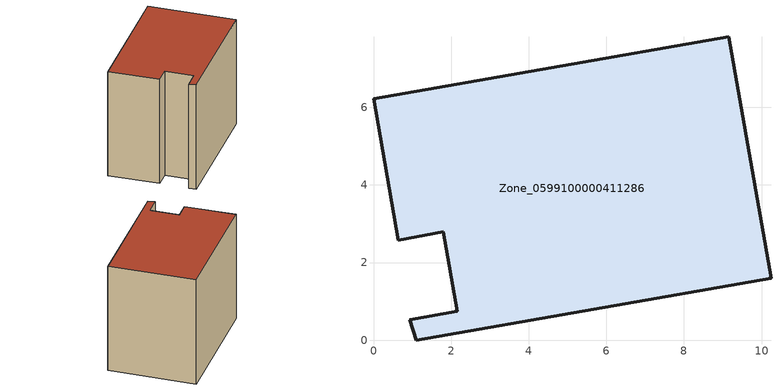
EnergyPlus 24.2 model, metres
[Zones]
Zone_0599100000411286
 floor ground (C_G): 2.16,0.75 1.79,2.8 0.63,2.58 0,6.22 9.16,7.82 10.24,1.6 1.1,0 0.93,0.53 z0
 wall outside (C_F): 1.79,2.8 2.16,0.75 0.93,0.53 1.1,0 10.24,1.6 9.16,7.82 0,6.22 0.63,2.58 1.79,2.8 z0:8.22
 roof outside (C_R): 1.1,0 10.24,1.6 9.16,7.82 0,6.22 0.63,2.58 1.79,2.8 2.16,0.75 0.93,0.53 z8.22
[BUILDING]
Pand.0599100000411286: North Axis=0; Terrain=City; Loads Convergence Tolerance Value=0.04; Temperature Convergence Tolerance Value=0.4; Solar Distribution=FullExterior; Maximum Number of Warmup Days=25; Minimum Number of Warmup Days=1
[Site:Location]
Rotterdam.The.Hague.AP_ZH_NLD Design_Conditions: Latitude=51.96; Longitude=4.45; Time Zone=1; Elevation=-4.5
[SITE:GROUNDTEMPERATURE:BUILDINGSURFACE]
18, 18, 18, 18, 18, 18, 18, 18, 18, 18, 18, 18
[MATERIAL] Thermal Absorptance=0.9; Solar Absorptance=0.7; Visible Absorptance=0.7
Name | Roughness | Thickness | Conductivity | Density | Specific Heat
G.TI.1992-2005 | MediumSmooth | 0.15 | 0.06 | 540 | 1210
F.TI.1992-2005 | Rough | 0.3 | 0.12 | 1920 | 840
R.TI.1992-2005 | MediumRough | 0.2 | 0.08 | 1500 | 1000
[CONSTRUCTION]
C_G: G.TI.1992-2005
C_F: F.TI.1992-2005
C_R: R.TI.1992-2005
[ZONE]
Zone_0599100000411286: Type=1; Multiplier=1; Ceiling Height=Autocalculate; Volume=Autocalculate; Floor Area=autocalculate; Part of Total Floor Area=Yes
[ZONEINFILTRATION:DESIGNFLOWRATE]
Infil_Zone_0599100000411286: Zone or ZoneList or Space or SpaceList=Zone_0599100000411286; Schedule=AlwaysOn; Design Flow Rate Calculation Method=Flow/Area; Flow Rate per Floor Area=0.0015; Constant Term Coefficient=1; Temperature Term Coefficient=0; Velocity Term Coefficient=0; Velocity Squared Term Coefficient=0
[HVACTEMPLATE:ZONE:IDEALLOADSAIRSYSTEM]
Zone_0599100000411286: Maximum Heating Supply Air Temperature=50; Minimum Cooling Supply Air Temperature=13; Maximum Heating Supply Air Humidity Ratio=0.0156; Minimum Cooling Supply Air Humidity Ratio=0.0077; Heating Limit=NoLimit; Cooling Limit=NoLimit; Dehumidification Control Type=ConstantSensibleHeatRatio; Cooling Sensible Heat Ratio=0.7; Dehumidification Setpoint=60; Humidification Control Type=None; Humidification Setpoint=30; Outdoor Air Method=None; Outdoor Air Flow Rate per Person=0.00944; Outdoor Air Flow Rate per Zone Floor Area=0; Outdoor Air Flow Rate per Zone=0; Demand Controlled Ventilation Type=None; Outdoor Air Economizer Type=NoEconomizer; Heat Recovery Type=None; Sensible Heat Recovery Effectiveness=0.7; Latent Heat Recovery Effectiveness=0.65
[ZONECONTROL:THERMOSTAT]
ThermostatControl_Zone_0599100000411286: Zone or ZoneList=Zone_0599100000411286; Control Type Schedule=DualSetpointControlType; Control 1=Thermostat_Zone_0599100000411286; Temperature Difference Between Cutout And Setpoint=0
[THERMOSTATSETPOINT:DUALSETPOINT]
Thermostat_Zone_0599100000411286: Heating Setpoint Temperature Schedule=HeatingSetpoint_Zone_0599100000411286; Cooling Setpoint Temperature Schedule=CoolingSetpoint_Zone_0599100000411286
[SCHEDULE:COMPACT]
HeatingSetpoint_Zone_0599100000411286: Through: 12/31, For: AllDays, Until: 24:00, 21
CoolingSetpoint_Zone_0599100000411286: Through: 12/31, For: AllDays, Until: 24:00, 24
DualSetpointControlType: Through: 12/31, For: AllDays, Until: 24:00, 4
AlwaysOn: Through: 12/31, For: AllDays, Until: 24:00, 1
